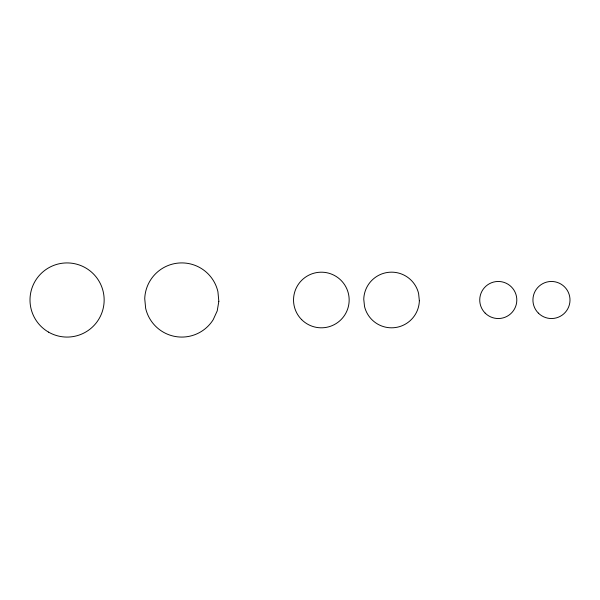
<?xml version="1.0" encoding="UTF-8"?>
<svg xmlns="http://www.w3.org/2000/svg" width="600" height="600" viewBox="0 0 600 600"><rect width="100%" height="100%" fill="white"/><g stroke="black" fill="none" stroke-linecap="round" stroke-linejoin="round"><path stroke-width="0.9" d="M218.835 301.335L217.222 310.882L213.202 319.68A37.072 37.072 0 0 1 145.65 308.295L144.735 298.665A37.072 37.072 0 0 1 217.92 291.705L218.835 301.335M419.355 300.743L418.605 293.52A27.803 27.803 0 0 0 363.765 299.257L364.522 306.48A27.803 27.803 0 0 0 419.355 300.743M48.54 332.108A37.072 37.072 0 0 0 104.153 300A37.072 37.072 0 0 0 48.54 267.892A37.072 37.072 0 0 0 48.54 332.108M301.688 319.665A27.803 27.803 0 0 0 348.21 307.2A27.803 27.803 0 0 0 314.153 273.142A27.803 27.803 0 0 0 301.688 319.665M485.168 313.11A18.54 18.54 0 0 0 516.18 304.8A18.54 18.54 0 0 0 493.478 282.097A18.54 18.54 0 0 0 485.168 313.11M538.357 313.11A18.54 18.54 0 0 0 569.37 304.8A18.54 18.54 0 0 0 546.668 282.097A18.54 18.54 0 0 0 538.357 313.11"/></g></svg>
